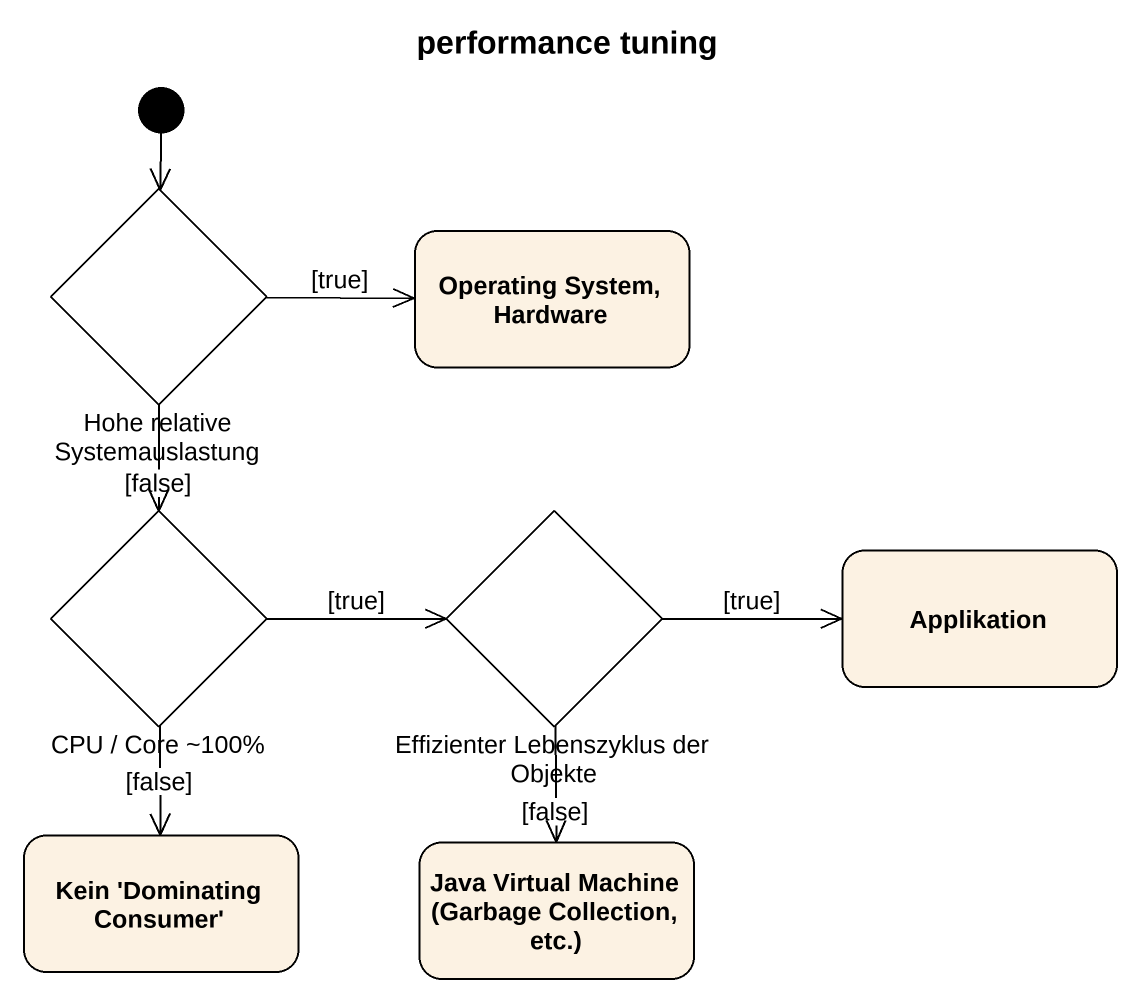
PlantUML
@startuml
title performance tuning
hide empty description
state "Hohe relative Systemauslastung" as Hohe_relative <<choice>>
state "Operating System, Hardware" as Operating_System_Hardware
state "CPU / Core ~100%" as CPU_Core_100 <<choice>>
state "Effizienter Lebenszyklus der Objekte" as Effizienter_Lebenszyklus <<choice>>
state Applikation
state "Kein 'Dominating Consumer'" as Kein_Dominating_Consumer
state "Java Virtual Machine (Garbage Collection, etc.)" as Java_Virtual_Machine
[*] --> Hohe_relative
Hohe_relative -right-> Operating_System_Hardware : [true]
Hohe_relative --> CPU_Core_100 : [false]
CPU_Core_100 -right-> Effizienter_Lebenszyklus : [true]
CPU_Core_100 --> Kein_Dominating_Consumer : [false]
Effizienter_Lebenszyklus -right-> Applikation : [true]
Effizienter_Lebenszyklus --> Java_Virtual_Machine : [false]
@enduml
